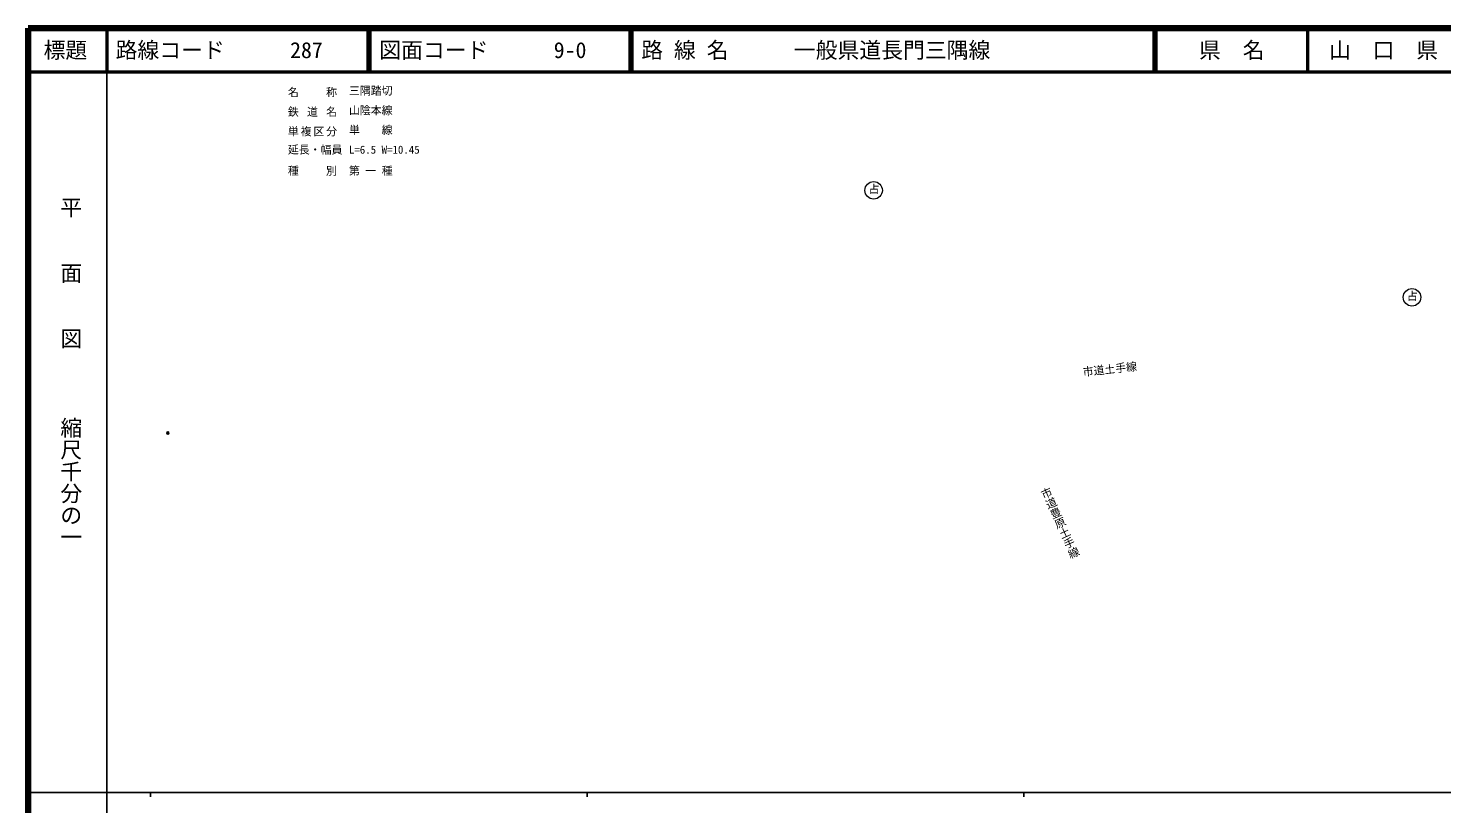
# Model space of a CAD drawing. Units: millimetres on the paper, with parts at other scales. Extents: x 40 to 680, y 20 to 380.
# Drawn here: x 40 to 363.7, y 202.4 to 380 of the extents above; entities that cross this region are included whole.
import ezdxf
from ezdxf.enums import TextEntityAlignment as Align

# ---------------------------------------------------------------- set-up
doc = ezdxf.new("R2010")
doc.units = ezdxf.units.MM
doc.header["$PDMODE"] = 32
doc.header["$PDSIZE"] = 0.5
for name, color, linetype, lineweight in [('M-BGD', 7, 'Continuous', 13), ('M-STR-STRC', 7, 'Continuous', 13), ('M-TTL', 2, 'Continuous', 140), ('M-TTL-BAND', 7, 'Continuous', 25), ('M-TTL-LINE', 7, 'Continuous', 50), ('M-TTL-TXT', 7, 'Continuous', 13)]:
    doc.layers.add(name, color=color, linetype=linetype, lineweight=lineweight)
doc.layers.add('M-OTRS', color=6, linetype='Continuous')
doc.layers.add('M-STR-HTXT', color=7, linetype='Continuous')
doc.styles.add('@ＭＳ ゴシック', font='')
doc.styles.add('ＭＳ ゴシック', font='')
doc.styles.get('@ＭＳ ゴシック').set_extended_font_data('@MS Gothic')
doc.styles.get('ＭＳ ゴシック').set_extended_font_data('MS Gothic')

msp = doc.modelspace()

# ---------------------------------------------------------------- linework, layer by layer
at = {"layer": 'M-OTRS'}
msp.add_point((71.956, 287.326), dxfattribs=at)
at = {"layer": 'M-STR-STRC'}
for centre in [(233.599, 342.875), (356.899, 318.381)]:
    msp.add_circle(centre, 2, dxfattribs=at)
at = {"layer": 'M-TTL'}
for p, q in [((40, 380), (40, 20)), ((680, 380), (40, 380))]:
    msp.add_line(p, q, dxfattribs=at)
at = {"layer": 'M-TTL-BAND'}
for p, q in [((58, 370), (58, 20)), ((40, 205), (579, 205)), ((68, 205), (68, 204)), ((168, 205), (168, 204)), ((268, 205), (268, 204))]:
    msp.add_line(p, q, dxfattribs=at)
at = {"layer": 'M-TTL-LINE'}
for p, q in [((58, 380), (58, 370)), ((117.75, 380), (117.75, 370)), ((118.25, 380), (118.25, 370)), ((177.75, 380), (177.75, 370)), ((178.25, 380), (178.25, 370)), ((297.75, 380), (297.75, 370)), ((298.25, 380), (298.25, 370)), ((333, 380), (333, 370)), ((40, 370), (680, 370))]:
    msp.add_line(p, q, dxfattribs=at)

# ---------------------------------------------------------------- texts
at = {"layer": 'M-BGD'}
for s, rotation, style, p in [('市道土手線', 6.259, 'ＭＳ ゴシック', (281.644, 299.78)), ('市道豊原土手線', 294.345, '@ＭＳ ゴシック', (271.332, 274.065))]:
    msp.add_text(s, height=1.833, rotation=rotation, dxfattribs=dict(at, style=style)).set_placement(p, align=Align.BOTTOM_LEFT)
at = {"layer": 'M-STR-HTXT', "style": 'ＭＳ ゴシック'}
for s, p in [('三隅踏切', (113.434, 364.23)), ('山陰本線', (113.434, 359.73)), ('単\u3000\u3000線', (113.434, 355.23)), ('延長・幅員', (99.453, 350.73)), ('L=6.5 W=10.45', (113.434, 350.73))]:
    msp.add_text(s, height=1.833, dxfattribs=at).set_placement(p, align=Align.BOTTOM_LEFT)
at = {"layer": 'M-STR-HTXT', "char_height": 1.833, "attachment_point": 7, "style": 'ＭＳ ゴシック'}
for s, insert in [('\\T3.5;名称', (99.453, 364.23)), ('\\T1.75;鉄道名', (99.453, 359.73)), ('\\T1.17;単複区分', (99.453, 355.23)), ('\\T3.5;種別', (99.453, 346.23)), ('\\T1.5;第一種', (113.434, 346.23))]:
    msp.add_mtext(s, dxfattribs=dict(at, insert=insert))
at = {"layer": 'M-STR-STRC', "style": 'ＭＳ ゴシック'}
for p in [(232.433, 341.704), (355.733, 317.21)]:
    msp.add_text('占', height=1.832, dxfattribs=at).set_placement(p, align=Align.BOTTOM_LEFT)
at = {"layer": 'M-TTL-BAND', "style": '@ＭＳ ゴシック'}
for s, p in [('平\u3000\u3000面\u3000\u3000図', (49.777, 306.475)), ('縮尺千分の一', (49.777, 261.03))]:
    msp.add_text(s, height=3.666, rotation=270, dxfattribs=at).set_placement(p, align=Align.MIDDLE_RIGHT)
at = {"layer": 'M-TTL-TXT', "style": 'ＭＳ ゴシック'}
for s, p in [('標題', (48.5, 375)), ('県\u3000名', (315.625, 375)), ('山\u3000口\u3000県', (350.375, 375))]:
    msp.add_text(s, height=3.666, dxfattribs=at).set_placement(p, align=Align.MIDDLE_CENTER)
for s, p in [('路線コード      287', (60, 375)), ('図面コード      9-0', (120.38, 375)), ('路 線 名      一般県道長門三隅線', (180.38, 375))]:
    msp.add_text(s, height=3.666, dxfattribs=at).set_placement(p, align=Align.MIDDLE_LEFT)

doc.saveas('drawing.dxf')
